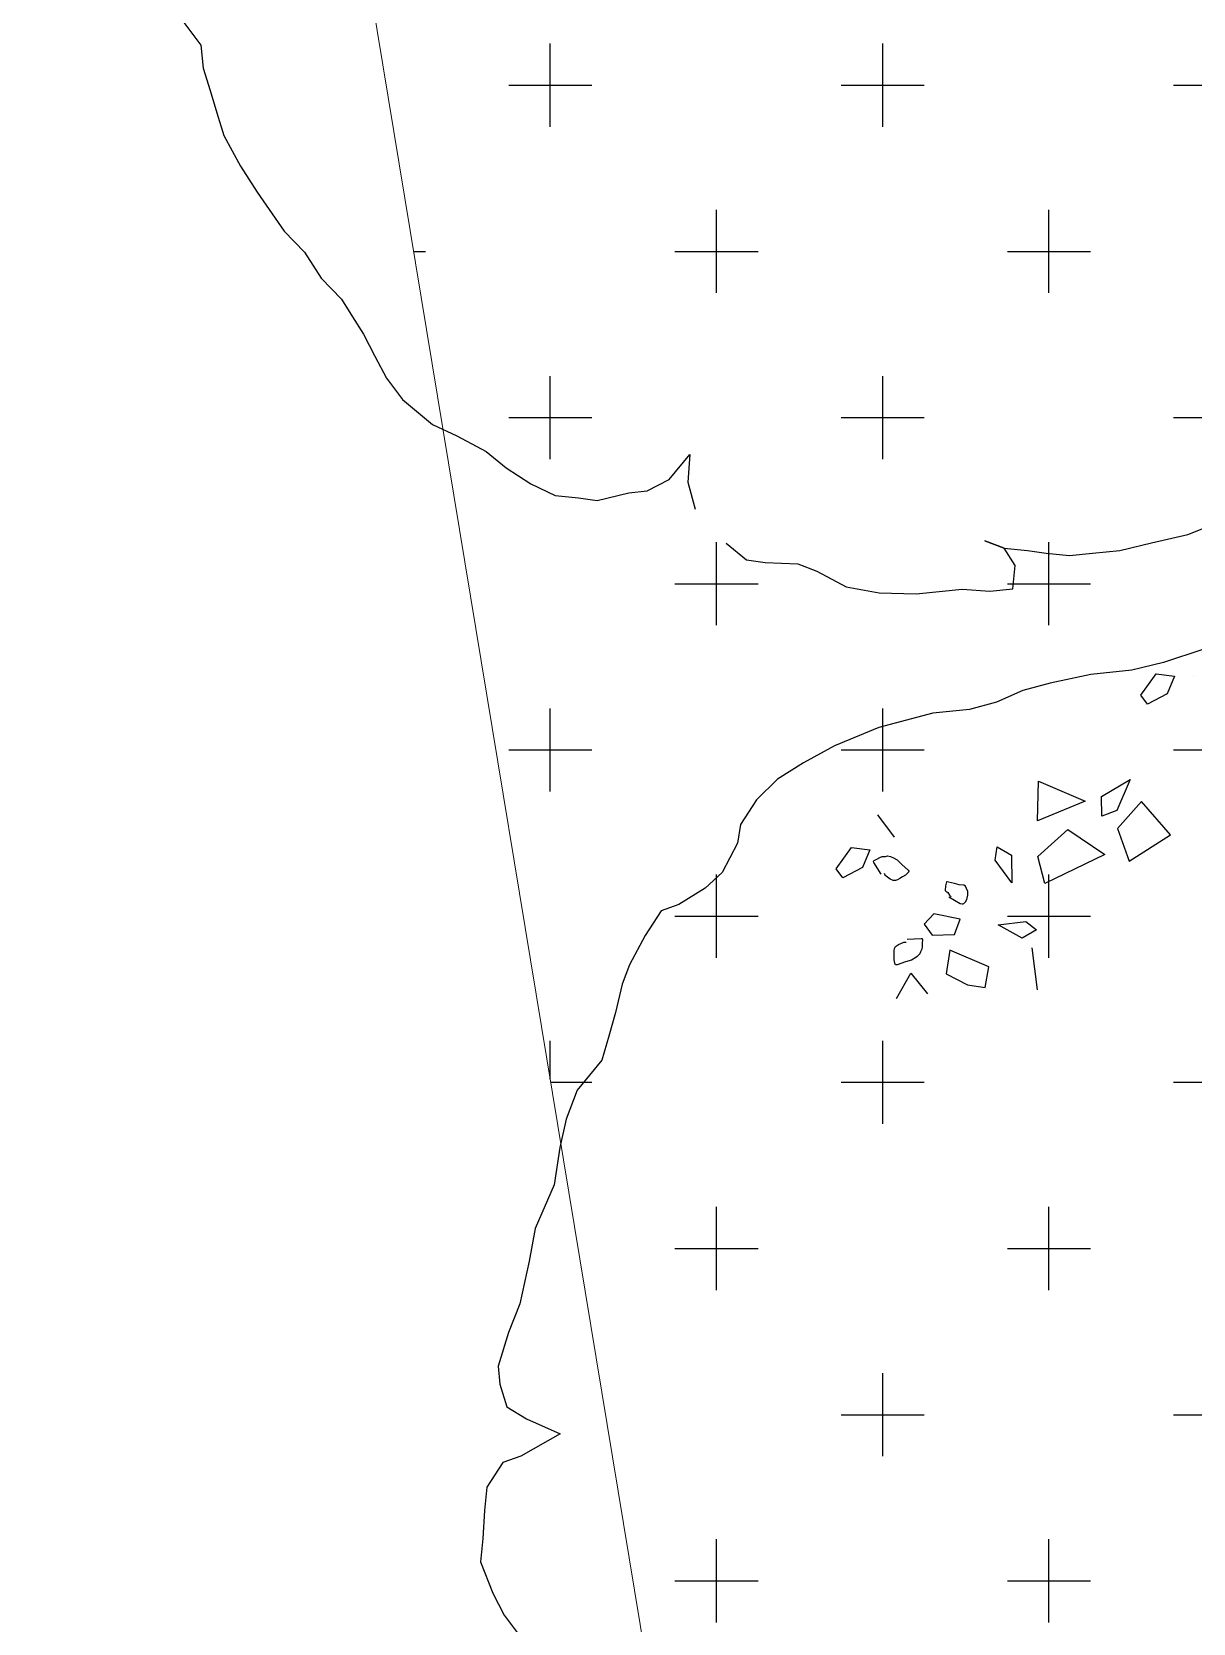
# Model space of a CAD drawing. Header units: metres. Extents: x 71066629 to 71645179, y 84793221 to 85208804.
# Drawn here: x 71281236 to 71286781, y 85117580 to 85125181 of the extents above; entities that cross this region are included whole.
import ezdxf

# ---------------------------------------------------------------- set-up
doc = ezdxf.new("R2010")
doc.units = ezdxf.units.M
doc.header["$LTSCALE"] = 1000
doc.layers.add('A_SITEP_PLANT', color=85, linetype='Continuous')
doc.layers.add('G-PLTG', color=105, linetype='Continuous')
doc.layers.add('G-ROAD-园区', color=175, linetype='Continuous', lineweight=13)
pattern_1 = [(0, (0, 0), (793.75, 793.75), [396.875, -1190.625]), (90, (198.4, -198.4), (-793.75, 793.75), [396.875, -1190.625])]

# ---------------------------------------------------------------- blocks, each defined once
blk = doc.blocks.new('A$C1F6C256B')
at = {"layer": 'A_SITEP_PLANT'}
for p, q in [((2101.7, 4743.8), (2150.7, 4812.2)), ((2101.7, 4743.8), (2150.7, 4812.2)), ((2150.7, 4812.2), (2208.9, 4804.4)), ((2150.7, 4812.2), (2208.9, 4804.4)), ((2208.9, 4804.4), (2185.8, 4748.1)), ((2208.9, 4804.4), (2185.8, 4748.1)), ((2122.9, 4715.8), (2101.7, 4743.8)), ((2122.9, 4715.8), (2101.7, 4743.8)), ((2185.8, 4748.1), (2122.9, 4715.8)), ((2185.8, 4748.1), (2122.9, 4715.8)), ((1772.8, 4344.3), (1776.4, 4470.1)), ((1772.8, 4344.3), (1776.4, 4470.1)), ((1776.4, 4470.1), (1925.2, 4407.1)), ((1776.4, 4470.1), (1925.2, 4407.1)), ((1977, 4421.9), (2067.6, 4475.8)), ((1977, 4421.9), (2067.6, 4475.8)), ((2067.6, 4475.8), (2025.2, 4377.3)), ((2067.6, 4475.8), (2025.2, 4377.3)), ((1977.4, 4358.8), (1977, 4421.9)), ((1977.4, 4358.8), (1977, 4421.9)), ((1318.1, 4291.7), (1264.8, 4363.3)), ((1318.1, 4291.7), (1264.8, 4363.3)), ((1925.2, 4407.1), (1772.8, 4344.3)), ((1925.2, 4407.1), (1772.8, 4344.3)), ((2025.2, 4377.3), (1977.4, 4358.8)), ((2025.2, 4377.3), (1977.4, 4358.8)), ((2104.1, 4406.2), (2027.6, 4319.7)), ((2104.1, 4406.2), (2027.6, 4319.7)), ((2196.2, 4299.5), (2104.1, 4406.2)), ((2196.2, 4299.5), (2104.1, 4406.2)), ((1773.8, 4230.7), (1869.9, 4316.5)), ((1773.8, 4230.7), (1869.9, 4316.5)), ((1869.9, 4316.5), (1987.4, 4237.2)), ((1869.9, 4316.5), (1987.4, 4237.2)), ((2027.6, 4319.7), (2064.4, 4215.5)), ((2027.6, 4319.7), (2064.4, 4215.5)), ((1131.9, 4191), (1181, 4259.4)), ((1131.9, 4191), (1181, 4259.4)), ((1181, 4259.4), (1239.3, 4251.6)), ((1181, 4259.4), (1239.3, 4251.6)), ((1637.9, 4218.9), (1644.5, 4261.1)), ((1637.9, 4218.9), (1644.5, 4261.1)), ((1644.5, 4261.1), (1690.1, 4235.2)), ((1644.5, 4261.1), (1690.1, 4235.2)), ((2064.4, 4215.5), (2196.2, 4299.5)), ((2064.4, 4215.5), (2196.2, 4299.5)), ((1239.3, 4251.6), (1216.1, 4195)), ((1239.3, 4251.6), (1216.1, 4195)), ((1691.2, 4147.1), (1637.9, 4218.9)), ((1691.2, 4147.1), (1637.9, 4218.9)), ((1690.1, 4235.2), (1691.2, 4147.1)), ((1690.1, 4235.2), (1691.2, 4147.1)), ((1796.4, 4144.1), (1773.8, 4230.7)), ((1796.4, 4144.1), (1773.8, 4230.7)), ((1987.4, 4237.2), (1796.4, 4144.1)), ((1987.4, 4237.2), (1796.4, 4144.1)), ((1153.4, 4162.9), (1131.9, 4191)), ((1153.4, 4162.9), (1131.9, 4191)), ((1216.1, 4195), (1153.4, 4162.9)), ((1216.1, 4195), (1153.4, 4162.9)), ((1443.6, 4047.6), (1412.4, 4015.1)), ((1443.6, 4047.6), (1412.4, 4015.1)), ((1412.4, 4015.1), (1437.6, 3979.8)), ((1412.4, 4015.1), (1437.6, 3979.8)), ((1527.1, 4031.3), (1443.6, 4047.6)), ((1527.1, 4031.3), (1443.6, 4047.6)), ((1509, 3981.8), (1527.1, 4031.3)), ((1509, 3981.8), (1527.1, 4031.3)), ((1647.4, 4013.1), (1736.1, 4023.7)), ((1647.4, 4013.1), (1736.1, 4023.7)), ((1724.2, 3970.3), (1647.4, 4013.1)), ((1724.2, 3970.3), (1647.4, 4013.1)), ((1736.1, 4023.7), (1769.5, 3997)), ((1736.1, 4023.7), (1769.5, 3997)), ((1437.6, 3979.8), (1509, 3981.8)), ((1437.6, 3979.8), (1509, 3981.8)), ((1769.5, 3997), (1724.2, 3970.3)), ((1769.5, 3997), (1724.2, 3970.3)), ((1494.5, 3932), (1481.9, 3857.1)), ((1494.5, 3932), (1481.9, 3857.1)), ((1618.3, 3878.9), (1494.5, 3932)), ((1618.3, 3878.9), (1494.5, 3932)), ((1772.9, 3805.6), (1756.5, 3939.3)), ((1772.9, 3805.6), (1756.5, 3939.3)), ((1323.8, 3778), (1370.4, 3859)), ((1323.8, 3778), (1370.4, 3859)), ((1370.4, 3859), (1423.3, 3793.5)), ((1370.4, 3859), (1423.3, 3793.5)), ((1481.9, 3857.1), (1549.9, 3821.7)), ((1481.9, 3857.1), (1549.9, 3821.7)), ((1606.9, 3813.2), (1618.3, 3878.9)), ((1606.9, 3813.2), (1618.3, 3878.9)), ((1549.9, 3821.7), (1606.9, 3813.2)), ((1549.9, 3821.7), (1606.9, 3813.2)), ((1423.3, 3793.5), (1423.3, 3793.5)), ((1423.3, 3793.5), (1423.3, 3793.5))]:
    blk.add_line(p, q, dxfattribs=at)
for points in [[(2302.6, 4890.2), (2174.3, 4848.2), (2073.8, 4823.5), (1942.6, 4810.5), (1812.9, 4782.9), (1726.9, 4759.6), (1642.3, 4721.9), (1556.4, 4698.7), (1439.8, 4687.1), (1267.8, 4640.8), (1126.4, 4582.7), (1028.7, 4528.7), (945.5, 4476.4), (878.5, 4410.9), (827.4, 4332.4), (818.6, 4272.7), (768.9, 4179.5), (714.9, 4129.9), (631.8, 4077.6), (575, 4057.2), (523.9, 3978.7), (474.3, 3885.4), (450.9, 3824.4), (430.3, 3733.9), (408.4, 3658.3), (386.4, 3582.5), (307.7, 3486.5), (272.6, 3394.6), (252.1, 3304.3), (234.4, 3184.8), (174.6, 3046.4), (155.5, 2941.5), (124.8, 2806.2), (89.7, 2714.5), (56, 2608), (61.8, 2549.9), (83.6, 2478.4), (146.1, 2440.4), (254, 2392.2), (128.6, 2320.9), (71.7, 2300.6), (20.6, 2222), (13.2, 2147.7), (7.3, 2058.9), (0, 1984.5), (39.1, 1885.4), (75.5, 1815.3), (126.5, 1746.9), (133.7, 1674), (155.4, 1602.5), (177.2, 1531.2), (199, 1459.7), (252.7, 1362), (305.1, 1279), (391, 1154.9), (456.5, 1087.9), (508.8, 1004.7), (574.3, 937.7), (609.2, 882.3), (644.1, 826.9), (680.5, 756.8), (716.9, 686.8), (767.7, 618.3), (863.8, 539.4), (941, 502.9), (1034.2, 453.3), (1098.2, 400.9), (1176.9, 349.8), (1254.1, 313.1), (1328.3, 305.9), (1388.1, 297), (1488.6, 321.7), (1546.9, 327.5), (1616.9, 363.8), (1682.6, 443.9), (1676.7, 354.9), (1699.9, 269)], [(1275.6, 4173.8), (1251.8, 4211.7), (1251, 4213.5), (1250.2, 4214.8), (1253.7, 4217.8), (1261.5, 4222), (1271.6, 4227.6), (1279.1, 4230.8), (1289.1, 4231), (1295.4, 4232.6), (1304.7, 4230.3), (1307.1, 4229.5), (1312.4, 4227.4), (1325.9, 4219.7), (1340.8, 4205.3), (1361.9, 4187.4), (1363.5, 4184.1), (1364.5, 4182.6), (1360.6, 4178.6), (1353.2, 4171.6), (1343.1, 4165.9), (1334.8, 4160.2), (1327.8, 4156.3), (1321.2, 4153.8), (1313.9, 4154.1), (1304.1, 4158.8), (1291, 4168.1), (1289, 4169.9), (1287.2, 4172.9), (1286.8, 4173.7), (1285.6, 4176.2)], [(1275.6, 4173.8), (1251.8, 4211.7), (1251, 4213.5), (1250.2, 4214.8), (1253.7, 4217.8), (1261.5, 4222), (1271.6, 4227.6), (1279.1, 4230.8), (1289.1, 4231), (1295.4, 4232.6), (1304.7, 4230.3), (1307.1, 4229.5), (1312.4, 4227.4), (1325.9, 4219.7), (1340.8, 4205.3), (1361.9, 4187.4), (1363.5, 4184.1), (1364.5, 4182.6), (1360.6, 4178.6), (1353.2, 4171.6), (1343.1, 4165.9), (1334.8, 4160.2), (1327.8, 4156.3), (1321.2, 4153.8), (1313.9, 4154.1), (1304.1, 4158.8), (1291, 4168.1), (1289, 4169.9), (1287.2, 4172.9), (1286.8, 4173.7), (1285.6, 4176.2)], [(1490.4, 4101.8), (1527.3, 4080.5), (1532.8, 4080.3), (1536.4, 4080.2), (1538.1, 4081), (1541.9, 4083.6), (1543.7, 4086.2), (1548.3, 4093.5), (1551.3, 4107.6), (1551.6, 4119.4), (1547.3, 4129), (1544, 4136.2), (1538.8, 4139.1), (1523.6, 4140.3), (1508.5, 4145), (1489.7, 4148.4), (1485.2, 4150.4), (1483.6, 4150.3), (1480.5, 4137), (1479.3, 4122.5), (1480.9, 4120.1), (1488, 4115.5), (1493.2, 4107.1), (1498.5, 4102.6)], [(1490.4, 4101.8), (1527.3, 4080.5), (1532.8, 4080.3), (1536.4, 4080.2), (1538.1, 4081), (1541.9, 4083.6), (1543.7, 4086.2), (1548.3, 4093.5), (1551.3, 4107.6), (1551.6, 4119.4), (1547.3, 4129), (1544, 4136.2), (1538.8, 4139.1), (1523.6, 4140.3), (1508.5, 4145), (1489.7, 4148.4), (1485.2, 4150.4), (1483.6, 4150.3), (1480.5, 4137), (1479.3, 4122.5), (1480.9, 4120.1), (1488, 4115.5), (1493.2, 4107.1), (1498.5, 4102.6)], [(1357.7, 3967.2), (1402.4, 3969), (1404.1, 3969), (1405.9, 3969), (1406.8, 3964.4), (1406.5, 3955.7), (1406.3, 3943.9), (1405.3, 3935.7), (1400.5, 3927.2), (1398.6, 3920.9), (1392.3, 3913.8), (1390.3, 3912.2), (1385.8, 3908.7), (1372.3, 3900.9), (1352.4, 3895.1), (1326.2, 3886), (1322.8, 3886.1), (1321, 3885.9), (1319.3, 3891.4), (1316.8, 3901.3), (1317.1, 3913.1), (1316.4, 3922.9), (1316.6, 3931), (1317.8, 3938), (1321.4, 3944), (1330.5, 3950.2), (1345, 3957.1), (1347.7, 3957.8), (1351.2, 3957.7), (1352.1, 3957.8), (1354.8, 3957.5)], [(1357.7, 3967.2), (1402.4, 3969), (1404.1, 3969), (1405.9, 3969), (1406.8, 3964.4), (1406.5, 3955.7), (1406.3, 3943.9), (1405.3, 3935.7), (1400.5, 3927.2), (1398.6, 3920.9), (1392.3, 3913.8), (1390.3, 3912.2), (1385.8, 3908.7), (1372.3, 3900.9), (1352.4, 3895.1), (1326.2, 3886), (1322.8, 3886.1), (1321, 3885.9), (1319.3, 3891.4), (1316.8, 3901.3), (1317.1, 3913.1), (1316.4, 3922.9), (1316.6, 3931), (1317.8, 3938), (1321.4, 3944), (1330.5, 3950.2), (1345, 3957.1), (1347.7, 3957.8), (1351.2, 3957.7), (1352.1, 3957.8), (1354.8, 3957.5)], [(1798.8, 161), (1862.9, 108.5), (1922.6, 99.8), (2026.1, 95.2), (2087.3, 71.8), (2180.5, 22.3), (2285.3, 3.1), (2403.3, 0), (2549.1, 14.4), (2638, 8.6), (2710.8, 15.8), (2718.1, 90), (2683.2, 145.4), (2622.1, 168.9), (2683.2, 145.4), (2757.6, 138), (2817.2, 129.3), (2891.6, 121.9), (2964.5, 129.1), (3051.9, 137.8), (3152.5, 162.5), (3267.6, 188.4), (3366.8, 227.8)]]:
    blk.add_lwpolyline(points, dxfattribs=at)
for points in [[(2268.6, 4803), (2268.6, 4803)], [(2268.6, 4803), (2268.6, 4803)], [(2101.7, 4743.8), (2101.7, 4743.8)], [(2101.7, 4743.8), (2101.7, 4743.8)], [(1131.9, 4191), (1131.9, 4191)], [(1131.9, 4191), (1131.9, 4191)]]:
    blk.add_lwpolyline(points, close=True, dxfattribs=at)

msp = doc.modelspace()

# ---------------------------------------------------------------- hatches: boundary and pattern name
at = {"layer": 'G-PLTG'}
h = msp.add_hatch(dxfattribs=at)
h.set_pattern_fill('CROSS', color=256, scale=500, style=0)
h.set_pattern_definition(pattern_1)
edge = h.paths.add_edge_path()
edge.add_arc((71245053.237, 85114814.412), 11943.616, 293.4753742, 358.2974275)
edge.add_line((71256991.58, 85114459.554), (71256991.58, 85136459.553))
edge.add_line((71256991.58, 85136459.553), (71277989.871, 85136459.554))
edge.add_line((71277989.871, 85136459.554), (71283364.73, 85103859.352))
edge.add_line((71283364.73, 85103859.352), (71249811.035, 85103859.352))
h = msp.add_hatch(dxfattribs=at)
h.set_pattern_fill('CROSS', color=256, scale=500, style=0)
h.set_pattern_definition(pattern_1)
edge = h.paths.add_edge_path()
edge.add_arc((71313927.943, 85114800.374), 11941.227, 181.6355318, 246.3823528)
edge.add_line((71309143.914, 85103859.352), (71286402.125, 85103859.352))
edge.add_line((71286402.125, 85103859.352), (71281623.065, 85132845.845))
edge.add_line((71281623.065, 85132845.845), (71288956.014, 85132845.845))
edge.add_line((71288956.014, 85132845.845), (71288956.014, 85122148.292))
edge.add_line((71288956.014, 85122148.292), (71300956.014, 85122148.292))
edge.add_line((71300956.014, 85122148.292), (71300956.014, 85132845.845))
edge.add_line((71300956.014, 85132845.845), (71301991.58, 85132845.845))
edge.add_line((71301991.58, 85132845.845), (71301991.58, 85120959.553))
edge.add_line((71301991.58, 85120959.553), (71292991.581, 85120959.553))
edge.add_line((71292991.581, 85120959.553), (71292991.581, 85111959.555))
edge.add_line((71292991.581, 85111959.555), (71301991.58, 85111959.554))
edge.add_line((71301991.58, 85111959.554), (71301991.58, 85114459.553))

# ---------------------------------------------------------------- linework, layer by layer
at = {"layer": 'G-ROAD-园区'}
msp.add_line((71281623.065, 85132845.845), (71286402.125, 85103859.352), dxfattribs=at)

# ---------------------------------------------------------------- block references
at = {"layer": 'A_SITEP_PLANT', "xscale": 1.5, "yscale": 1.5, "zscale": 1.5}
for p in [(71281854.01, 85122496.619), (71283378.427, 85114895.978)]:
    msp.add_blockref('A$C1F6C256B', p, dxfattribs=at)

doc.saveas('drawing.dxf')
